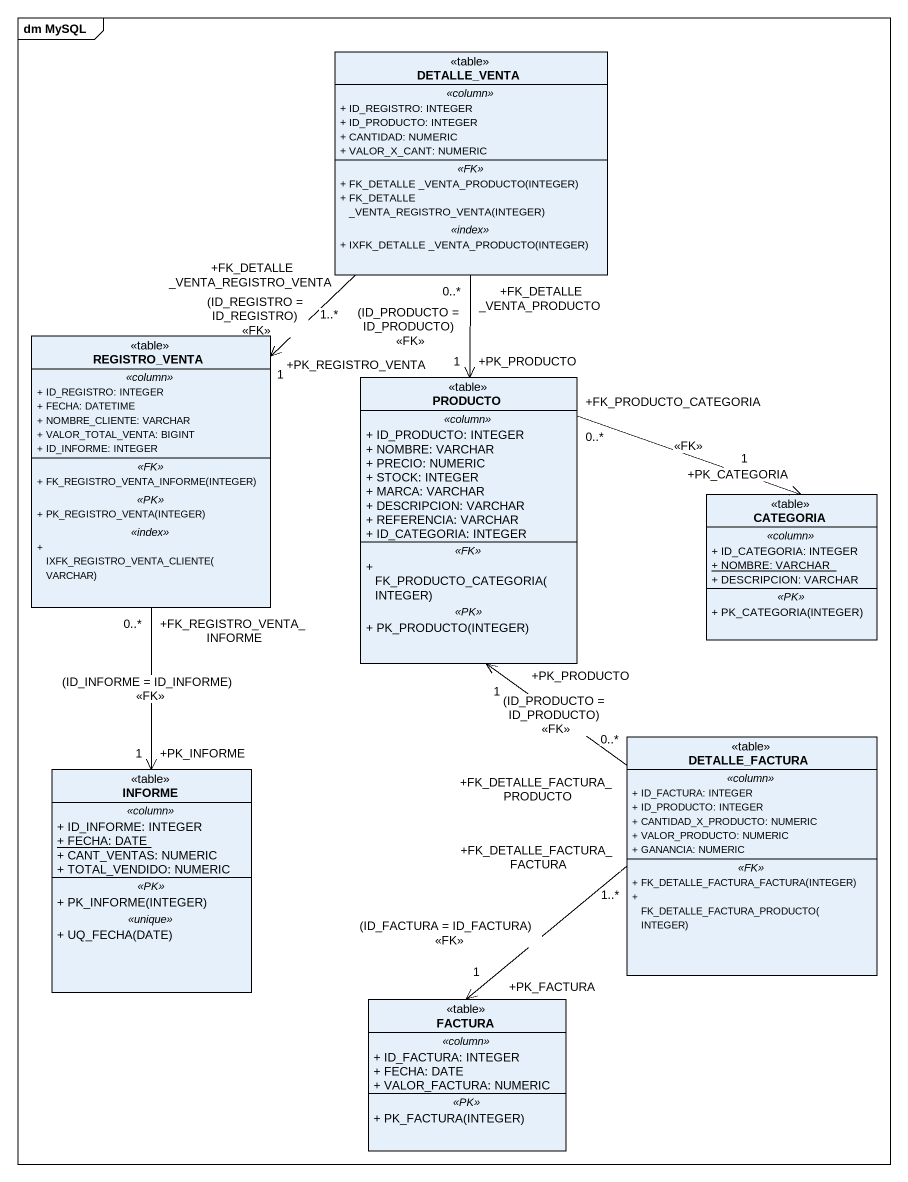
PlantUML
@startuml
mainframe dm MySQL
hide circle
hide empty members
skinparam classAttributeIconSize 0
class DETALLE_VENTA <<table>> {
  .. <<column>> ..
  + ID_REGISTRO: INTEGER
  + ID_PRODUCTO: INTEGER
  + CANTIDAD: NUMERIC
  + VALOR_X_CANT: NUMERIC
  .. <<FK>> ..
  + FK_DETALLE _VENTA_PRODUCTO(INTEGER)
  + FK_DETALLE _VENTA_REGISTRO_VENTA(INTEGER)
  .. <<index>> ..
  + IXFK_DETALLE _VENTA_PRODUCTO(INTEGER)
}
class REGISTRO_VENTA <<table>> {
  .. <<column>> ..
  + ID_REGISTRO: INTEGER
  + FECHA: DATETIME
  + NOMBRE_CLIENTE: VARCHAR
  + VALOR_TOTAL_VENTA: BIGINT
  + ID_INFORME: INTEGER
  .. <<FK>> ..
  + FK_REGISTRO_VENTA_INFORME(INTEGER)
  .. <<PK>> ..
  + PK_REGISTRO_VENTA(INTEGER)
  .. <<index>> ..
  + IXFK_REGISTRO_VENTA_CLIENTE(VARCHAR)
}
class PRODUCTO <<table>> {
  .. <<column>> ..
  + ID_PRODUCTO: INTEGER
  + NOMBRE: VARCHAR
  + PRECIO: NUMERIC
  + STOCK: INTEGER
  + MARCA: VARCHAR
  + DESCRIPCION: VARCHAR
  + REFERENCIA: VARCHAR
  + ID_CATEGORIA: INTEGER
  .. <<FK>> ..
  + FK_PRODUCTO_CATEGORIA(INTEGER)
  .. <<PK>> ..
  + PK_PRODUCTO(INTEGER)
}
class CATEGORIA <<table>> {
  .. <<column>> ..
  + ID_CATEGORIA: INTEGER
  {static} + NOMBRE: VARCHAR
  + DESCRIPCION: VARCHAR
  .. <<PK>> ..
  + PK_CATEGORIA(INTEGER)
}
class INFORME <<table>> {
  .. <<column>> ..
  + ID_INFORME: INTEGER
  {static} + FECHA: DATE
  + CANT_VENTAS: NUMERIC
  + TOTAL_VENDIDO: NUMERIC
  .. <<PK>> ..
  + PK_INFORME(INTEGER)
  .. <<unique>> ..
  + UQ_FECHA(DATE)
}
class DETALLE_FACTURA <<table>> {
  .. <<column>> ..
  + ID_FACTURA: INTEGER
  + ID_PRODUCTO: INTEGER
  + CANTIDAD_X_PRODUCTO: NUMERIC
  + VALOR_PRODUCTO: NUMERIC
  + GANANCIA: NUMERIC
  .. <<FK>> ..
  + FK_DETALLE_FACTURA_FACTURA(INTEGER)
  + FK_DETALLE_FACTURA_PRODUCTO(INTEGER)
}
class FACTURA <<table>> {
  .. <<column>> ..
  + ID_FACTURA: INTEGER
  + FECHA: DATE
  + VALOR_FACTURA: NUMERIC
  .. <<PK>> ..
  + PK_FACTURA(INTEGER)
}
DETALLE_VENTA "+FK_DETALLE _VENTA_REGISTRO_VENTA\n1..*" --> "+PK_REGISTRO_VENTA\n1" REGISTRO_VENTA : (ID_REGISTRO = ID_REGISTRO)\n<<FK>>
DETALLE_VENTA "+FK_DETALLE _VENTA_PRODUCTO\n0..*" --> "+PK_PRODUCTO\n1" PRODUCTO : (ID_PRODUCTO = ID_PRODUCTO)\n<<FK>>
REGISTRO_VENTA "+FK_REGISTRO_VENTA_INFORME\n0..*" --> "+PK_INFORME\n1" INFORME : (ID_INFORME = ID_INFORME)\n<<FK>>
PRODUCTO "+FK_PRODUCTO_CATEGORIA\n0..*" -right-> "+PK_CATEGORIA\n1" CATEGORIA : <<FK>>
DETALLE_FACTURA "+FK_DETALLE_FACTURA_PRODUCTO\n0..*" -up-> "+PK_PRODUCTO\n1" PRODUCTO : (ID_PRODUCTO = ID_PRODUCTO)\n<<FK>>
DETALLE_FACTURA "+FK_DETALLE_FACTURA_FACTURA\n1..*" --> "+PK_FACTURA\n1" FACTURA : (ID_FACTURA = ID_FACTURA)\n<<FK>>
@enduml
